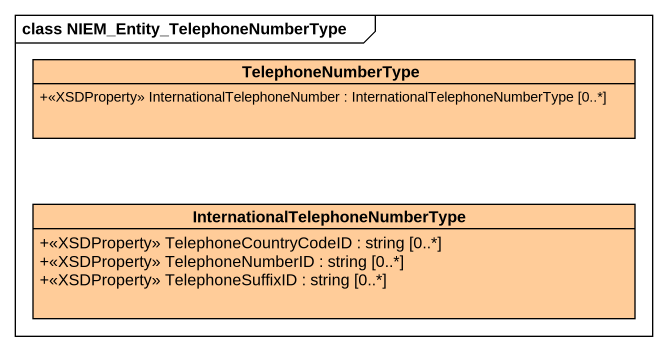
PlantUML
@startuml
mainframe class NIEM_Entity_TelephoneNumberType
hide circle
hide empty members
skinparam classAttributeIconSize 0
class TelephoneNumberType #FFCC99 {
  +<<XSDProperty>> InternationalTelephoneNumber : InternationalTelephoneNumberType [0..*]
}
class "InternationalTelephoneNumberType" as InternationalTelephoneNumber #FFCC99 {
  +<<XSDProperty>> TelephoneCountryCodeID : string [0..*]
  +<<XSDProperty>> TelephoneNumberID : string [0..*]
  +<<XSDProperty>> TelephoneSuffixID : string [0..*]
}
@enduml
